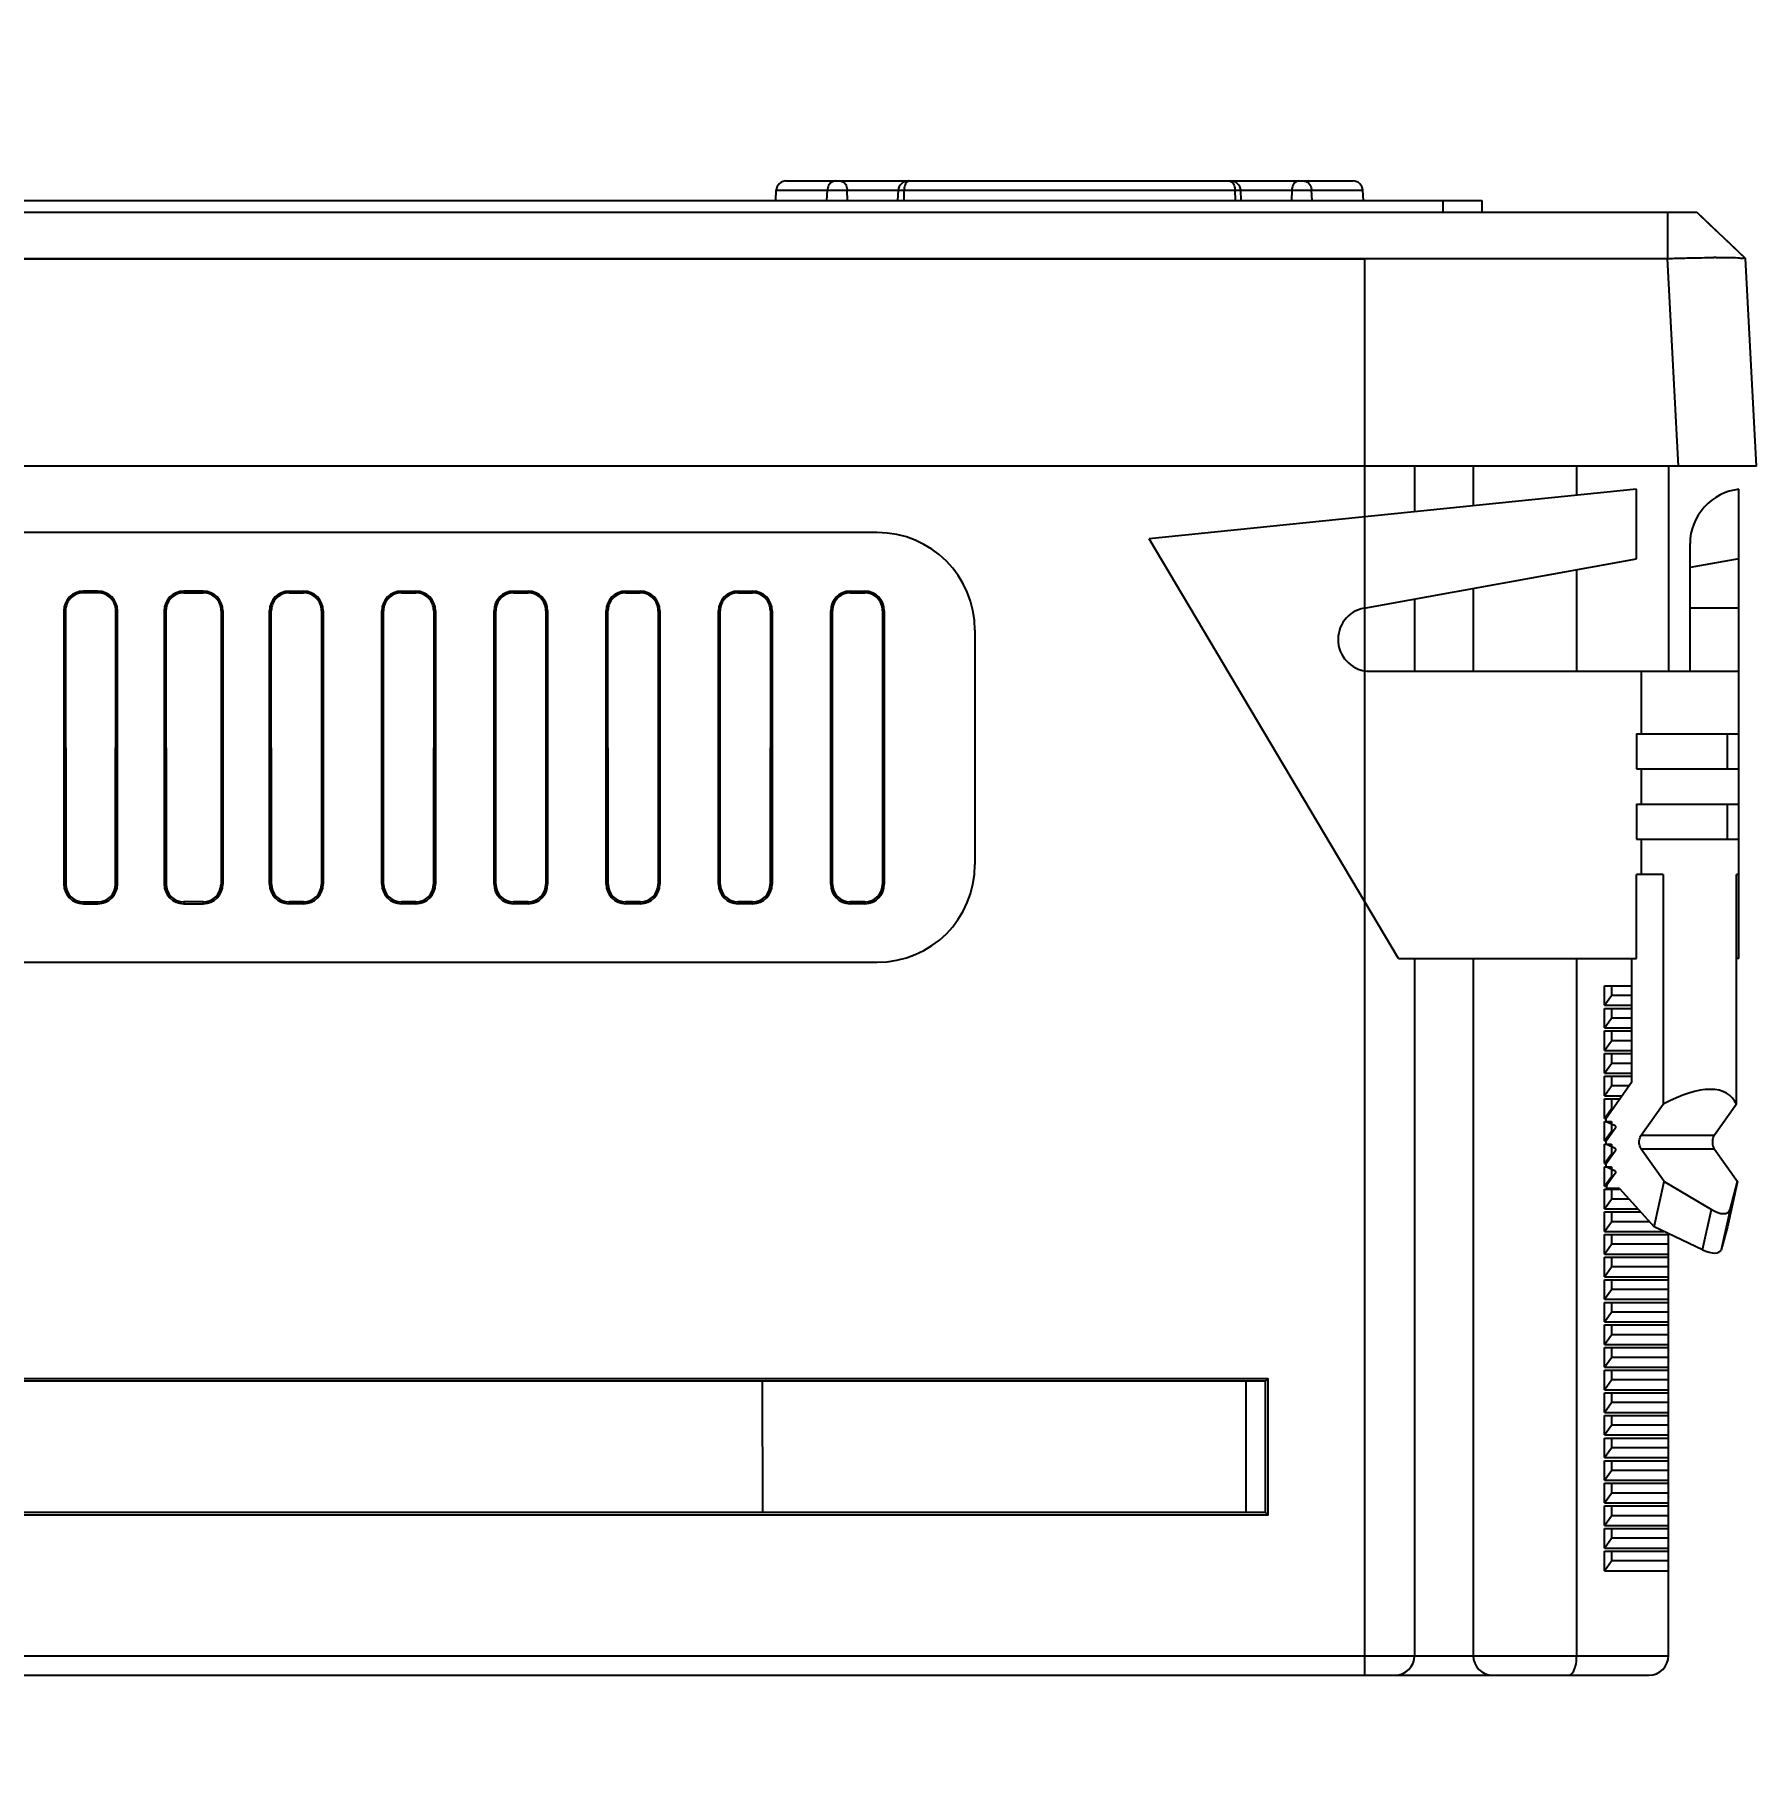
# Model space of a CAD drawing. Header units: millimetres. Extents: x 0 to 3909, y 0 to 1786.
# Drawn here: x 3500.6 to 3588.8, y 1550.8 to 1639.2 of the extents above; entities that cross this region are included whole.
import ezdxf

# ---------------------------------------------------------------- set-up
doc = ezdxf.new("R2010")
doc.units = ezdxf.units.MM
doc.header["$MEASUREMENT"] = 0
doc.layers.get('0').update_dxf_attribs({"linetype": 'CONTINUOUS'})
doc.layers.get('Defpoints').update_dxf_attribs({"linetype": 'CONTINUOUS'})
doc.layers.add('dim', color=82, linetype='CONTINUOUS', lineweight=9)
doc.styles.get("Standard").update_dxf_attribs({"font": 'arial.ttf'})
doc.dimstyles.get("Standard").update_dxf_attribs({"dimtxt": 0.18, "dimasz": 0.18, "dimexe": 0.18, "dimexo": 0.0625, "dimgap": 0.09, "dimtad": 0, "dimtih": 1, "dimtoh": 1, "dimdec": 4, "dimzin": 0, "dimdsep": 46, "dimtxsty": 'Standard', "dimcen": 0.09, "dimadec": 0, "dimazin": 0, "dimtfac": 1, "dimtdec": 4, "dimtofl": 0, "dimtmove": 0, "dimatfit": 3, "dimfxl": 0, "dimtolj": 1, "dimtzin": 0, "dimarcsym": 0})

# ---------------------------------------------------------------- blocks, each defined once
blk = doc.blocks.new('*D45')
at = {"layer": 'Defpoints', "color": 0}
for p in [(3550.554, 1682.024), (3556.689, 1666.169)]:
    blk.add_point(p, dxfattribs=at)
at = {"layer": 'dim', "color": 0, "lineweight": -2}
for p, q in [((3553.531, 1674.096), (3553.711, 1674.096)), ((3553.621, 1674.006), (3553.621, 1674.186)), ((3561.625, 1653.416), (3557.411, 1664.304)), ((3563.625, 1653.416), (3561.625, 1653.416))]:
    blk.add_line(p, q, dxfattribs=at)
at = {"layer": 'dim', "color": 0}
blk.add_solid([(3557.722, 1664.425), (3557.1, 1664.184), (3556.689, 1666.169)], dxfattribs=at)
at = {"layer": 'dim', "color": 0, "insert": (3571.641, 1653.416), "char_height": 2.5, "attachment_point": 5}
blk.add_mtext('\\A1;∅17.0000', dxfattribs=at)
blk = doc.blocks.new('*D46')
at = {"layer": 'Defpoints', "color": 0}
for p in [(3546.8, 1687.903), (3560.443, 1660.289)]:
    blk.add_point(p, dxfattribs=at)
at = {"layer": 'dim', "color": 0, "lineweight": -2}
for p, q in [((3553.531, 1674.096), (3553.711, 1674.096)), ((3553.621, 1674.006), (3553.621, 1674.186)), ((3562.214, 1656.703), (3561.328, 1658.496)), ((3564.214, 1656.703), (3562.214, 1656.703))]:
    blk.add_line(p, q, dxfattribs=at)
at = {"layer": 'dim', "color": 0}
blk.add_solid([(3561.627, 1658.644), (3561.03, 1658.349), (3560.443, 1660.289)], dxfattribs=at)
at = {"layer": 'dim', "color": 0, "insert": (3572.23, 1656.703), "char_height": 2.5, "attachment_point": 5}
blk.add_mtext('\\A1;∅30.8000', dxfattribs=at)
blk = doc.blocks.new('*D47')
at = {"layer": 'Defpoints', "color": 0}
for p in [(3550.253, 1677.446), (3556.99, 1670.747)]:
    blk.add_point(p, dxfattribs=at)
at = {"layer": 'dim', "color": 0, "lineweight": -2}
for p, q in [((3553.531, 1674.096), (3553.711, 1674.096)), ((3553.621, 1674.006), (3553.621, 1674.186)), ((3565.76, 1662.027), (3558.408, 1669.337)), ((3567.76, 1662.027), (3565.76, 1662.027))]:
    blk.add_line(p, q, dxfattribs=at)
at = {"layer": 'dim', "color": 0}
blk.add_solid([(3558.643, 1669.573), (3558.173, 1669.101), (3556.99, 1670.747)], dxfattribs=at)
at = {"layer": 'dim', "color": 0, "insert": (3574.804, 1662.027), "char_height": 2.5, "attachment_point": 5}
blk.add_mtext('\\A1;∅9.5000', dxfattribs=at)
blk = doc.blocks.new('*D48')
at = {"layer": 'Defpoints', "color": 0}
for p in [(3530.632, 1656.728), (3532.337, 1655.683)]:
    blk.add_point(p, dxfattribs=at)
at = {"layer": 'dim', "color": 0, "lineweight": -2}
for p, q in [((3525.126, 1658.877), (3527.126, 1658.877)), ((3527.126, 1658.877), (3530.632, 1656.728))]:
    blk.add_line(p, q, dxfattribs=at)
at = {"layer": 'dim', "color": 0}
blk.add_solid([(3530.806, 1657.012), (3530.458, 1656.444), (3532.337, 1655.683)], dxfattribs=at)
at = {"layer": 'dim', "color": 0, "insert": (3516.578, 1658.877), "char_height": 2.5, "attachment_point": 5}
blk.add_mtext('\\A1;4-R2.0000', dxfattribs=at)
blk = doc.blocks.new('*D57')
at = {"layer": 'Defpoints', "color": 0}
for p in [(3562.151, 1682.466), (3545.092, 1665.727)]:
    blk.add_point(p, dxfattribs=at)
at = {"layer": 'dim', "color": 0, "lineweight": -2}
for p, q in [((3553.531, 1674.096), (3553.711, 1674.096)), ((3553.621, 1674.006), (3553.621, 1674.186)), ((3540.759, 1661.475), (3543.664, 1664.326)), ((3538.759, 1661.475), (3540.759, 1661.475))]:
    blk.add_line(p, q, dxfattribs=at)
at = {"layer": 'dim', "color": 0}
blk.add_solid([(3543.431, 1664.564), (3543.898, 1664.088), (3545.092, 1665.727)], dxfattribs=at)
at = {"layer": 'dim', "color": 0, "insert": (3530.743, 1661.475), "char_height": 2.5, "attachment_point": 5}
blk.add_mtext('\\A1;∅23.9000', dxfattribs=at)

msp = doc.modelspace()

# ---------------------------------------------------------------- linework, layer by layer
at = {"color": 7, "linetype": 'Continuous'}
for p, q in [((3538.58106, 1630.73261), (3538.60863, 1631.25877)), ((3538.60863, 1631.25877), (3568.63422, 1631.25877)), ((3539.1087, 1631.73261), (3545.35932, 1631.73261)), ((3541.20521, 1630.73261), (3541.22798, 1631.25877)), ((3542.2633, 1630.73261), (3542.2438, 1631.25877)), ((3544.83243, 1630.73261), (3544.86, 1631.25877)), ((3545.14874, 1631.25877), (3545.13318, 1630.73261)), ((3545.3597, 1631.73261), (3561.88314, 1631.73261)), ((3561.88353, 1631.73261), (3568.13415, 1631.73261)), ((3562.10967, 1630.73261), (3562.09411, 1631.25877)), ((3562.41141, 1630.71381), (3562.38285, 1631.25877)), ((3564.99906, 1631.25877), (3564.97956, 1630.73261)), ((3566.03764, 1630.73261), (3566.01487, 1631.25877)), ((3568.6618, 1630.73261), (3568.63422, 1631.25877)), ((3442.8322, 1630.73261), (3574.7322, 1630.73261)), ((3572.7322, 1630.73261), (3572.7322, 1630.13261)), ((3574.7322, 1630.73261), (3574.7322, 1630.13261)), ((3431.83591, 1630.13261), (3585.72849, 1630.13261)), ((3584.23055, 1630.13261), (3584.23055, 1627.76345)), ((3585.72849, 1630.13261), (3588.22507, 1627.76345)), ((3588.22284, 1627.76792), (3586.7827, 1629.13305)), ((3433.33386, 1627.76345), (3584.23055, 1627.76345)), ((3568.7322, 1627.73261), (3448.8322, 1627.73261)), ((3568.7322, 1555.23261), (3568.7322, 1627.73261)), ((3584.23055, 1627.76345), (3584.28127, 1627.7651)), ((3584.78769, 1617.13261), (3584.23055, 1627.76345)), ((3588.22292, 1627.76738), (3588.22507, 1627.76345)), ((3588.78221, 1617.13261), (3588.22507, 1627.76345)), ((3588.78221, 1617.13261), (3428.7822, 1617.13261)), ((3571.2822, 1617.13261), (3571.2822, 1614.79016)), ((3574.2822, 1617.13261), (3574.2822, 1615.09597)), ((3579.5822, 1615.63624), (3579.5822, 1617.13261)), ((3584.2822, 1617.13261), (3584.2822, 1606.62944)), ((3582.64961, 1615.94893), (3557.6945, 1613.40506)), ((3582.64961, 1612.3935), (3582.64961, 1615.94893)), ((3587.8822, 1591.93261), (3587.8822, 1615.94893)), ((3543.7822, 1613.73261), (3473.7822, 1613.73261)), ((3585.3822, 1606.62944), (3585.3822, 1613.18113)), ((3568.70987, 1609.86933), (3582.64961, 1612.3935)), ((3579.5822, 1606.62944), (3579.5822, 1611.83806)), ((3587.8822, 1612.3935), (3585.3822, 1611.94081)), ((3503.88954, 1610.73261), (3503.14518, 1610.73261)), ((3503.14518, 1610.64618), (3503.14518, 1610.73261)), ((3503.88954, 1610.64618), (3503.14518, 1610.64618)), ((3503.88954, 1610.64618), (3503.88954, 1610.73261)), ((3509.2822, 1610.73261), (3508.2822, 1610.73261)), ((3508.2822, 1610.64618), (3508.2822, 1610.73261)), ((3508.2822, 1610.64618), (3509.2822, 1610.64618)), ((3509.2822, 1610.64618), (3509.2822, 1610.73261)), ((3513.67487, 1610.73261), (3514.41922, 1610.73261)), ((3513.67487, 1610.64618), (3513.67487, 1610.73261)), ((3513.67487, 1610.64618), (3514.41922, 1610.64618)), ((3514.41922, 1610.64618), (3514.41922, 1610.73261)), ((3519.41922, 1610.73261), (3520.16358, 1610.73261)), ((3519.41922, 1610.64618), (3519.41922, 1610.73261)), ((3519.41922, 1610.64618), (3520.16358, 1610.64618)), ((3520.16358, 1610.64618), (3520.16358, 1610.73261)), ((3525.16358, 1610.73261), (3525.90793, 1610.73261)), ((3525.16358, 1610.64618), (3525.16358, 1610.73261)), ((3525.16358, 1610.64618), (3525.90793, 1610.64618)), ((3525.90793, 1610.64618), (3525.90793, 1610.73261)), ((3530.90793, 1610.64618), (3530.90793, 1610.73261)), ((3530.90793, 1610.73261), (3531.65228, 1610.73261)), ((3530.90793, 1610.64618), (3531.65228, 1610.64618)), ((3531.65228, 1610.64618), (3531.65228, 1610.73261)), ((3536.65228, 1610.64618), (3536.65228, 1610.73261)), ((3536.65228, 1610.73261), (3537.39664, 1610.73261)), ((3536.65228, 1610.64618), (3537.39664, 1610.64618)), ((3537.39664, 1610.64618), (3537.39664, 1610.73261)), ((3542.39664, 1610.64618), (3542.39664, 1610.73261)), ((3542.39664, 1610.73261), (3543.14099, 1610.73261)), ((3542.39664, 1610.64618), (3543.14099, 1610.64618)), ((3543.14099, 1610.64618), (3543.14099, 1610.73261)), ((3571.2822, 1610.33512), (3571.2822, 1606.62944)), ((3574.2822, 1610.87835), (3574.2822, 1606.62944)), ((3502.23203, 1609.73261), (3502.14518, 1609.73261)), ((3502.14518, 1609.73261), (3502.14518, 1595.73261)), ((3502.23203, 1609.73261), (3502.23843, 1595.73261)), ((3504.79629, 1595.73261), (3504.80269, 1609.73261)), ((3504.80269, 1609.73261), (3504.88954, 1609.73261)), ((3504.88954, 1595.73261), (3504.88954, 1609.73261)), ((3507.36905, 1609.73261), (3507.2822, 1609.73261)), ((3507.2822, 1609.73261), (3507.2822, 1595.73261)), ((3507.36905, 1609.73261), (3507.37545, 1595.73261)), ((3510.19536, 1609.73261), (3510.18896, 1595.73261)), ((3510.19536, 1609.73261), (3510.2822, 1609.73261)), ((3510.2822, 1609.73261), (3510.2822, 1595.73261)), ((3512.76171, 1609.73261), (3512.67487, 1609.73261)), ((3512.67487, 1595.73261), (3512.67487, 1609.73261)), ((3512.76812, 1595.73261), (3512.76171, 1609.73261)), ((3515.33238, 1609.73261), (3515.32598, 1595.73261)), ((3515.33238, 1609.73261), (3515.41922, 1609.73261)), ((3515.41922, 1609.73261), (3515.41922, 1595.73261)), ((3518.50607, 1609.73261), (3518.41922, 1609.73261)), ((3518.41922, 1595.73261), (3518.41922, 1609.73261)), ((3518.51247, 1595.73261), (3518.50607, 1609.73261)), ((3521.07673, 1609.73261), (3521.07033, 1595.73261)), ((3521.07673, 1609.73261), (3521.16358, 1609.73261)), ((3521.16358, 1609.73261), (3521.16358, 1595.73261)), ((3524.25042, 1609.73261), (3524.16358, 1609.73261)), ((3524.16358, 1595.73261), (3524.16358, 1609.73261)), ((3524.25682, 1595.73261), (3524.25042, 1609.73261)), ((3526.82109, 1609.73261), (3526.81468, 1595.73261)), ((3526.82109, 1609.73261), (3526.90793, 1609.73261)), ((3526.90793, 1609.73261), (3526.90793, 1595.73261)), ((3529.90793, 1595.73261), (3529.90793, 1609.73261)), ((3529.99477, 1609.73261), (3529.90793, 1609.73261)), ((3530.00118, 1595.73261), (3529.99477, 1609.73261)), ((3532.56544, 1609.73261), (3532.55904, 1595.73261)), ((3532.56544, 1609.73261), (3532.65228, 1609.73261)), ((3532.65228, 1609.73261), (3532.65228, 1595.73261)), ((3535.65228, 1595.73261), (3535.65228, 1609.73261)), ((3535.73913, 1609.73261), (3535.65228, 1609.73261)), ((3535.74553, 1595.73261), (3535.73913, 1609.73261)), ((3538.30979, 1609.73261), (3538.30339, 1595.73261)), ((3538.30979, 1609.73261), (3538.39664, 1609.73261)), ((3538.39664, 1609.73261), (3538.39664, 1595.73261)), ((3541.39664, 1595.73261), (3541.39664, 1609.73261)), ((3541.48348, 1609.73261), (3541.39664, 1609.73261)), ((3541.48989, 1595.73261), (3541.48348, 1609.73261)), ((3544.05415, 1609.73261), (3544.04775, 1595.73261)), ((3544.05415, 1609.73261), (3544.14099, 1609.73261)), ((3544.14099, 1609.73261), (3544.14099, 1595.73261)), ((3587.8822, 1609.86933), (3585.3822, 1609.86933)), ((3548.7822, 1608.73261), (3548.7822, 1596.73261)), ((3569.00084, 1606.62944), (3587.8822, 1606.62944)), ((3582.8822, 1606.62944), (3582.8822, 1603.42944)), ((3582.64961, 1603.42944), (3582.64961, 1601.62944)), ((3582.64961, 1603.42944), (3587.8822, 1603.42944)), ((3587.30561, 1601.62944), (3587.30561, 1603.42944)), ((3582.64961, 1601.62944), (3587.8822, 1601.62944)), ((3582.8822, 1601.62944), (3582.8822, 1599.82944)), ((3582.64961, 1599.82944), (3582.64961, 1598.02944)), ((3582.64961, 1599.82944), (3587.8822, 1599.82944)), ((3587.30561, 1598.02944), (3587.30561, 1599.82944)), ((3582.64961, 1598.02944), (3587.8822, 1598.02944)), ((3582.8822, 1598.02944), (3582.8822, 1596.22944)), ((3582.64961, 1591.93261), (3582.64961, 1596.22944)), ((3584.0065, 1596.22944), (3582.64961, 1596.22944)), ((3584.0065, 1596.22944), (3584.0065, 1584.46817)), ((3587.75416, 1584.46817), (3587.75416, 1596.22944)), ((3587.8822, 1596.22944), (3587.75416, 1596.22944)), ((3502.23843, 1595.73261), (3502.14518, 1595.73261)), ((3504.79629, 1595.73261), (3504.88954, 1595.73261)), ((3507.37545, 1595.73261), (3507.2822, 1595.73261)), ((3510.18896, 1595.73261), (3510.2822, 1595.73261)), ((3512.76812, 1595.73261), (3512.67487, 1595.73261)), ((3515.32598, 1595.73261), (3515.41922, 1595.73261)), ((3518.51247, 1595.73261), (3518.41922, 1595.73261)), ((3521.07033, 1595.73261), (3521.16358, 1595.73261)), ((3524.25682, 1595.73261), (3524.16358, 1595.73261)), ((3526.81468, 1595.73261), (3526.90793, 1595.73261)), ((3530.00118, 1595.73261), (3529.90793, 1595.73261)), ((3532.55904, 1595.73261), (3532.65228, 1595.73261)), ((3535.74553, 1595.73261), (3535.65228, 1595.73261)), ((3538.30339, 1595.73261), (3538.39664, 1595.73261)), ((3541.48989, 1595.73261), (3541.39664, 1595.73261)), ((3544.04775, 1595.73261), (3544.14099, 1595.73261)), ((3503.14518, 1594.82627), (3503.88954, 1594.82627)), ((3503.14518, 1594.82627), (3503.14518, 1594.73261)), ((3503.14518, 1594.73261), (3503.88954, 1594.73261)), ((3503.88954, 1594.82627), (3503.88954, 1594.73261)), ((3509.2822, 1594.82627), (3508.2822, 1594.82627)), ((3508.2822, 1594.82627), (3508.2822, 1594.73261)), ((3508.2822, 1594.73261), (3509.2822, 1594.73261)), ((3509.2822, 1594.82627), (3509.2822, 1594.73261)), ((3514.41922, 1594.82627), (3513.67487, 1594.82627)), ((3513.67487, 1594.82627), (3513.67487, 1594.73261)), ((3514.41922, 1594.73261), (3513.67487, 1594.73261)), ((3514.41922, 1594.82627), (3514.41922, 1594.73261)), ((3519.41922, 1594.82627), (3519.41922, 1594.73261)), ((3520.16358, 1594.82627), (3519.41922, 1594.82627)), ((3520.16358, 1594.73261), (3519.41922, 1594.73261)), ((3520.16358, 1594.82627), (3520.16358, 1594.73261)), ((3525.16358, 1594.82627), (3525.16358, 1594.73261)), ((3525.90793, 1594.82627), (3525.16358, 1594.82627)), ((3525.90793, 1594.73261), (3525.16358, 1594.73261)), ((3525.90793, 1594.82627), (3525.90793, 1594.73261)), ((3530.90793, 1594.82627), (3530.90793, 1594.73261)), ((3531.65228, 1594.82627), (3530.90793, 1594.82627)), ((3531.65228, 1594.73261), (3530.90793, 1594.73261)), ((3531.65228, 1594.82627), (3531.65228, 1594.73261)), ((3536.65228, 1594.82627), (3536.65228, 1594.73261)), ((3537.39664, 1594.82627), (3536.65228, 1594.82627)), ((3537.39664, 1594.73261), (3536.65228, 1594.73261)), ((3537.39664, 1594.82627), (3537.39664, 1594.73261)), ((3542.39664, 1594.82627), (3542.39664, 1594.73261)), ((3543.14099, 1594.82627), (3542.39664, 1594.82627)), ((3543.14099, 1594.73261), (3542.39664, 1594.73261)), ((3543.14099, 1594.82627), (3543.14099, 1594.73261)), ((3473.7822, 1591.73261), (3543.7822, 1591.73261)), ((3570.45975, 1591.93261), (3582.64961, 1591.93261)), ((3571.2822, 1591.93261), (3571.2822, 1556.23261)), ((3574.2822, 1591.93261), (3574.2822, 1556.23261)), ((3579.5822, 1556.23261), (3579.5822, 1591.93261)), ((3582.39121, 1591.93261), (3582.39121, 1585.57793)), ((3587.8822, 1591.93261), (3587.75416, 1591.93261)), ((3581.00837, 1589.53261), (3581.00837, 1590.53261)), ((3581.00837, 1590.53261), (3582.39121, 1590.53261)), ((3581.00837, 1589.53261), (3581.36192, 1590.03261)), ((3581.36192, 1590.53261), (3581.36192, 1590.03261)), ((3582.39121, 1590.03261), (3581.36192, 1590.03261)), ((3581.00837, 1589.53261), (3582.39121, 1589.53261)), ((3581.00837, 1588.37471), (3581.00837, 1589.37471)), ((3581.00837, 1589.37471), (3582.39121, 1589.37471)), ((3581.00837, 1588.37471), (3581.36192, 1588.87471)), ((3581.36192, 1589.37471), (3581.36192, 1588.87471)), ((3582.39121, 1588.87471), (3581.36192, 1588.87471)), ((3581.00837, 1588.37471), (3582.39121, 1588.37471)), ((3581.00837, 1587.21682), (3581.00837, 1588.21682)), ((3581.00837, 1588.21682), (3582.39121, 1588.21682)), ((3581.36192, 1588.21682), (3581.36192, 1587.71682)), ((3581.00837, 1587.21682), (3581.36192, 1587.71682)), ((3581.00837, 1587.21682), (3582.39121, 1587.21682)), ((3581.00837, 1586.05892), (3581.00837, 1587.05892)), ((3581.00837, 1587.05892), (3582.39121, 1587.05892)), ((3582.39121, 1587.71682), (3581.36192, 1587.71682)), ((3581.36192, 1587.05892), (3581.36192, 1586.55892)), ((3581.00837, 1586.05892), (3581.36192, 1586.55892)), ((3582.39121, 1586.55892), (3581.36192, 1586.55892)), ((3581.00837, 1586.05892), (3582.39121, 1586.05892)), ((3581.00837, 1584.90103), (3581.00837, 1585.90103)), ((3581.00837, 1585.90103), (3582.39121, 1585.90103)), ((3581.00837, 1584.90103), (3581.36192, 1585.40103)), ((3582.39121, 1585.57793), (3581.09073, 1583.73876)), ((3581.36192, 1585.90103), (3581.36192, 1585.40103)), ((3582.26612, 1585.40103), (3581.36192, 1585.40103)), ((3581.00837, 1584.90103), (3581.91257, 1584.90103)), ((3581.00837, 1583.74313), (3581.00837, 1584.74313)), ((3581.00837, 1584.74313), (3581.80092, 1584.74313)), ((3581.36192, 1584.74313), (3581.36192, 1584.24313)), ((3582.88337, 1582.87984), (3584.0065, 1584.46817)), ((3587.75416, 1584.46817), (3586.63104, 1582.87984)), ((3581.00837, 1583.74313), (3581.36192, 1584.24313)), ((3581.00837, 1583.74313), (3581.09073, 1583.74313)), ((3581.00837, 1582.58524), (3581.00837, 1583.58524)), ((3581.00837, 1583.58524), (3581.36192, 1583.58524)), ((3581.11943, 1583.5727), (3581.51246, 1583.39717)), ((3581.44737, 1584.24313), (3581.36192, 1584.24313)), ((3581.36192, 1583.58524), (3581.36192, 1583.08524)), ((3581.00837, 1582.58524), (3581.36192, 1583.08524)), ((3581.00837, 1582.58524), (3581.09073, 1582.58524)), ((3581.54827, 1583.22793), (3581.09073, 1582.58087)), ((3581.44737, 1583.08524), (3581.36192, 1583.08524)), ((3582.88337, 1582.87984), (3586.63104, 1582.87984)), ((3581.00837, 1581.42734), (3581.00837, 1582.42734)), ((3581.00837, 1582.42734), (3581.36192, 1582.42734)), ((3581.00837, 1581.42734), (3581.36192, 1581.92734)), ((3581.54827, 1582.07004), (3581.09073, 1581.42298)), ((3581.11943, 1582.4148), (3581.51246, 1582.23928)), ((3581.36192, 1582.42734), (3581.36192, 1581.92734)), ((3581.44737, 1581.92734), (3581.36192, 1581.92734)), ((3584.05865, 1580.51064), (3582.88337, 1582.17273)), ((3586.63104, 1582.17273), (3582.88337, 1582.17273)), ((3586.63104, 1582.17273), (3587.81122, 1580.50371)), ((3581.00837, 1581.42734), (3581.09073, 1581.42734)), ((3581.00837, 1580.26945), (3581.00837, 1581.26945)), ((3581.00837, 1581.26945), (3581.36192, 1581.26945)), ((3581.11943, 1581.25691), (3581.51246, 1581.08138)), ((3581.54827, 1580.91214), (3581.12908, 1580.31932)), ((3581.36192, 1581.26945), (3581.36192, 1580.76945)), ((3581.00837, 1580.26945), (3581.36192, 1580.76945)), ((3581.00837, 1580.26945), (3581.11387, 1580.26945)), ((3581.00837, 1579.11155), (3581.00837, 1580.11155)), ((3581.00837, 1580.11155), (3581.77115, 1580.11155)), ((3581.77115, 1580.14861), (3581.17908, 1580.14861)), ((3581.44737, 1580.76945), (3581.36192, 1580.76945)), ((3581.36192, 1580.11155), (3581.36192, 1579.61155)), ((3581.77115, 1580.14861), (3583.54243, 1578.19512)), ((3583.54243, 1578.19512), (3584.05865, 1580.51064)), ((3584.05865, 1580.51064), (3586.47885, 1579.07432)), ((3587.81122, 1580.50371), (3587.29632, 1578.18826)), ((3587.42921, 1579.07514), (3587.81122, 1580.50371)), ((3581.00837, 1579.11155), (3581.36192, 1579.61155)), ((3581.00837, 1579.11155), (3582.71148, 1579.11155)), ((3582.25812, 1579.61155), (3581.36192, 1579.61155)), ((3586.02028, 1577.01209), (3586.47885, 1579.07432)), ((3587.42921, 1579.07514), (3586.97061, 1577.01277)), ((3581.00837, 1577.95366), (3581.00837, 1578.95366)), ((3581.00837, 1578.95366), (3582.85465, 1578.95366)), ((3581.00837, 1577.95366), (3581.36192, 1578.45366)), ((3581.36192, 1578.95366), (3581.36192, 1578.45366)), ((3583.30801, 1578.45366), (3581.36192, 1578.45366)), ((3586.02028, 1577.01209), (3583.54243, 1578.19512)), ((3587.29632, 1578.18826), (3586.97061, 1577.01277)), ((3581.00837, 1577.95366), (3584.04818, 1577.95366)), ((3581.00837, 1576.79576), (3581.00837, 1577.79576)), ((3581.00837, 1577.79576), (3584.2822, 1577.79576)), ((3581.00837, 1576.79576), (3581.36192, 1577.29576)), ((3581.36192, 1577.79576), (3581.36192, 1577.29576)), ((3584.2822, 1577.29576), (3581.36192, 1577.29576)), ((3584.2822, 1556.23261), (3584.2822, 1577.84192)), ((3581.00837, 1576.79576), (3584.2822, 1576.79576)), ((3581.00837, 1575.63787), (3581.00837, 1576.63787)), ((3581.00837, 1576.63787), (3584.2822, 1576.63787)), ((3581.36192, 1576.63787), (3581.36192, 1576.13787)), ((3581.00837, 1575.63787), (3581.36192, 1576.13787)), ((3581.00837, 1575.63787), (3584.2822, 1575.63787)), ((3584.2822, 1576.13787), (3581.36192, 1576.13787)), ((3581.00837, 1574.47997), (3581.00837, 1575.47997)), ((3581.00837, 1575.47997), (3584.2822, 1575.47997)), ((3581.00837, 1574.47997), (3581.36192, 1574.97997)), ((3581.36192, 1575.47997), (3581.36192, 1574.97997)), ((3584.2822, 1574.97997), (3581.36192, 1574.97997)), ((3581.00837, 1574.47997), (3584.2822, 1574.47997)), ((3581.00837, 1573.32208), (3581.00837, 1574.32208)), ((3581.00837, 1574.32208), (3584.2822, 1574.32208)), ((3581.00837, 1573.32208), (3581.36192, 1573.82208)), ((3581.36192, 1574.32208), (3581.36192, 1573.82208)), ((3584.2822, 1573.82208), (3581.36192, 1573.82208)), ((3581.00837, 1573.32208), (3584.2822, 1573.32208)), ((3581.00837, 1572.16418), (3581.00837, 1573.16418)), ((3581.00837, 1573.16418), (3584.2822, 1573.16418)), ((3581.36192, 1573.16418), (3581.36192, 1572.66418)), ((3581.00837, 1572.16418), (3581.36192, 1572.66418)), ((3581.00837, 1572.16418), (3584.2822, 1572.16418)), ((3581.00837, 1571.00629), (3581.00837, 1572.00629)), ((3581.00837, 1572.00629), (3584.2822, 1572.00629)), ((3584.2822, 1572.66418), (3581.36192, 1572.66418)), ((3581.36192, 1572.00629), (3581.36192, 1571.50629)), ((3581.00837, 1571.00629), (3581.36192, 1571.50629)), ((3584.2822, 1571.50629), (3581.36192, 1571.50629)), ((3453.7822, 1570.43261), (3563.7822, 1570.43261)), ((3453.91329, 1570.30152), (3563.65112, 1570.30152)), ((3537.91637, 1563.56677), (3537.91329, 1570.30152)), ((3562.65112, 1570.30152), (3562.64804, 1563.56677)), ((3563.64804, 1563.56677), (3563.65112, 1570.30152)), ((3563.7822, 1570.43261), (3563.65112, 1570.30152)), ((3563.7822, 1563.43261), (3563.7822, 1570.43261)), ((3581.00837, 1571.00629), (3584.2822, 1571.00629)), ((3581.00837, 1569.8484), (3581.00837, 1570.8484)), ((3581.00837, 1570.8484), (3584.2822, 1570.8484)), ((3581.00837, 1569.8484), (3581.36192, 1570.3484)), ((3581.36192, 1570.8484), (3581.36192, 1570.3484)), ((3584.2822, 1570.3484), (3581.36192, 1570.3484)), ((3581.00837, 1569.8484), (3584.2822, 1569.8484)), ((3581.00837, 1568.6905), (3581.00837, 1569.6905)), ((3581.00837, 1569.6905), (3584.2822, 1569.6905)), ((3581.36192, 1569.6905), (3581.36192, 1569.1905)), ((3581.00837, 1568.6905), (3581.36192, 1569.1905)), ((3581.00837, 1568.6905), (3584.2822, 1568.6905)), ((3581.00837, 1567.53261), (3581.00837, 1568.53261)), ((3581.00837, 1568.53261), (3584.2822, 1568.53261)), ((3584.2822, 1569.1905), (3581.36192, 1569.1905)), ((3581.36192, 1568.53261), (3581.36192, 1568.03261)), ((3581.00837, 1567.53261), (3581.36192, 1568.03261)), ((3584.2822, 1568.03261), (3581.36192, 1568.03261)), ((3581.00837, 1567.53261), (3584.2822, 1567.53261)), ((3581.00837, 1566.37471), (3581.00837, 1567.37471)), ((3581.00837, 1567.37471), (3584.2822, 1567.37471)), ((3581.00837, 1566.37471), (3581.36192, 1566.87471)), ((3581.36192, 1567.37471), (3581.36192, 1566.87471)), ((3584.2822, 1566.87471), (3581.36192, 1566.87471)), ((3581.00837, 1566.37471), (3584.2822, 1566.37471)), ((3581.00837, 1565.21682), (3581.00837, 1566.21682)), ((3581.00837, 1566.21682), (3584.2822, 1566.21682)), ((3581.36192, 1566.21682), (3581.36192, 1565.71682)), ((3581.00837, 1565.21682), (3581.36192, 1565.71682)), ((3581.00837, 1565.21682), (3584.2822, 1565.21682)), ((3581.00837, 1564.05892), (3581.00837, 1565.05892)), ((3581.00837, 1565.05892), (3584.2822, 1565.05892)), ((3584.2822, 1565.71682), (3581.36192, 1565.71682)), ((3581.36192, 1565.05892), (3581.36192, 1564.55892)), ((3581.00837, 1564.05892), (3581.36192, 1564.55892)), ((3581.00837, 1564.05892), (3584.2822, 1564.05892)), ((3584.2822, 1564.55892), (3581.36192, 1564.55892)), ((3563.7822, 1563.43261), (3453.7822, 1563.43261)), ((3563.64804, 1563.56677), (3453.91637, 1563.56677)), ((3563.64804, 1563.56677), (3563.7822, 1563.43261)), ((3581.00837, 1562.90103), (3581.00837, 1563.90103)), ((3581.00837, 1563.90103), (3584.2822, 1563.90103)), ((3581.00837, 1562.90103), (3581.36192, 1563.40103)), ((3581.36192, 1563.90103), (3581.36192, 1563.40103)), ((3584.2822, 1563.40103), (3581.36192, 1563.40103)), ((3581.00837, 1562.90103), (3584.2822, 1562.90103)), ((3581.00837, 1561.74313), (3581.00837, 1562.74313)), ((3581.00837, 1562.74313), (3584.2822, 1562.74313)), ((3581.00837, 1561.74313), (3581.36192, 1562.24313)), ((3581.36192, 1562.74313), (3581.36192, 1562.24313)), ((3584.2822, 1562.24313), (3581.36192, 1562.24313)), ((3581.00837, 1561.74313), (3584.2822, 1561.74313)), ((3581.00837, 1560.58524), (3581.00837, 1561.58524)), ((3581.00837, 1561.58524), (3584.2822, 1561.58524)), ((3581.36192, 1561.58524), (3581.36192, 1561.08524)), ((3581.00837, 1560.58524), (3581.36192, 1561.08524)), ((3581.00837, 1560.58524), (3584.2822, 1560.58524)), ((3584.2822, 1561.08524), (3581.36192, 1561.08524)), ((3433.2822, 1556.23261), (3584.2822, 1556.23261)), ((3434.2822, 1555.23261), (3583.2822, 1555.23261))]:
    msp.add_line(p, q, dxfattribs=at)
msp.add_line((3570.45975, 1591.93261), (3557.6945, 1613.40506))
msp.add_lwpolyline([(3588.2229, 1627.76781), (3587.36543, 1628.58058), (3586.38259, 1629.51235), (3585.77942, 1630.08444)], dxfattribs=at)
for centre, radius, start, end in [((3539.10795, 1631.23261), 0.5, 90, 177), ((3545.35932, 1631.23261), 0.5, 90, 177), ((3561.88353, 1631.23261), 0.5, 3, 90), ((3568.13491, 1631.23261), 0.5, 3, 90), ((3586.74975, 1601.87817), 25.93808, 90.0675548, 90.3354486), ((3588.19815, 1627.76255), 0.0269, 11.0215663, 13.6557136), ((3543.7822, 1608.73261), 5, 0, 90), ((3503.14518, 1609.73261), 1, 90, 180), ((3503.88954, 1609.73261), 1, 0, 90), ((3508.2822, 1609.73261), 1, 90, 180), ((3509.2822, 1609.73261), 1, 0, 90), ((3513.67487, 1609.73261), 1, 90, 180), ((3514.41922, 1609.73261), 1, 0, 90), ((3519.41922, 1609.73261), 1, 90, 180), ((3520.16358, 1609.73261), 1, 0, 90), ((3525.16358, 1609.73261), 1, 90, 180), ((3525.90793, 1609.73261), 1, 0, 90), ((3530.90793, 1609.73261), 1, 90, 180), ((3531.65228, 1609.73261), 1, 0, 90), ((3536.65228, 1609.73261), 1, 90, 180), ((3537.39664, 1609.73261), 1, 0, 90), ((3542.39664, 1609.73261), 1, 90, 180), ((3543.14099, 1609.73261), 1, 0, 90), ((3569.00084, 1608.26245), 1.63301, 100.2637162, 270), ((3543.7822, 1596.73261), 5, 270, 0), ((3503.14518, 1595.73261), 1, 180, 270), ((3503.88954, 1595.73261), 1, 270, 0), ((3508.2822, 1595.73261), 1, 180, 270), ((3509.2822, 1595.73261), 1, 270, 0), ((3513.67487, 1595.73261), 1, 180, 270), ((3514.41922, 1595.73261), 1, 270, 0), ((3519.41922, 1595.73261), 1, 180, 270), ((3520.16358, 1595.73261), 1, 270, 0), ((3525.16358, 1595.73261), 1, 180, 270), ((3525.90793, 1595.73261), 1, 270, 0), ((3530.90793, 1595.73261), 1, 180, 270), ((3531.65228, 1595.73261), 1, 270, 0), ((3536.65228, 1595.73261), 1, 180, 270), ((3537.39664, 1595.73261), 1, 270, 0), ((3542.39664, 1595.73261), 1, 180, 270), ((3543.14099, 1595.73261), 1, 270, 0), ((3570.2822, 1556.23261), 1, 270, 0), ((3575.2822, 1556.23261), 1, 180, 270), ((3583.2822, 1556.23261), 1, 270, 0)]:
    msp.add_arc(centre, radius, start, end, dxfattribs=at)
for centre, major_axis, ratio, start_param, end_param in [((3587.8822, 1613.43597), (1.76777, 1.95713), 0.90324465, 0.78539816, 2.35619449), ((3503.14518, 1609.73302), (0, 0.91316), 0.9999999, 0, 1.57125368), ((3503.88954, 1609.73302), (0, 0.91316), 0.9999999, -1.57125368, 0), ((3508.2822, 1609.73302), (0, 0.91316), 0.9999999, 0, 1.57125368), ((3509.2822, 1609.73302), (0, 0.91316), 0.9999999, -1.57125368, 0), ((3513.67487, 1609.73302), (0, 0.91316), 0.9999999, 0, 1.57125368), ((3514.41922, 1609.73302), (0, 0.91316), 0.9999999, -1.57125368, 0), ((3519.41922, 1609.73302), (0, 0.91316), 0.9999999, 0, 1.57125368), ((3520.16358, 1609.73302), (0, 0.91316), 0.9999999, -1.57125368, 0), ((3525.16358, 1609.73302), (0, 0.91316), 0.9999999, 0, 1.57125368), ((3525.90793, 1609.73302), (0, 0.91316), 0.9999999, -1.57125368, 0), ((3530.90793, 1609.73302), (0, 0.91316), 0.9999999, 0, 1.57125368), ((3531.65228, 1609.73302), (0, 0.91316), 0.9999999, -1.57125368, 0), ((3536.65228, 1609.73302), (0, 0.91316), 0.9999999, 0, 1.57125368), ((3537.39664, 1609.73302), (0, 0.91316), 0.9999999, -1.57125368, 0), ((3542.39664, 1609.73302), (0, 0.91316), 0.9999999, 0, 1.57125368), ((3543.14099, 1609.73302), (0, 0.91316), 0.9999999, -1.57125368, 0), ((3503.14518, 1595.73302), (0, 0.90675), 0.9999999, -4.71193163, -3.14159265), ((3503.88954, 1595.73302), (0, 0.90675), 0.9999999, -3.14159265, -1.57125368), ((3508.2822, 1595.73302), (0, 0.90675), 0.9999999, -4.71193163, -3.14159265), ((3509.2822, 1595.73302), (0, 0.90675), 0.9999999, -3.14159265, -1.57125368), ((3513.67487, 1595.73302), (0, 0.90675), 0.9999999, -4.71193162, -3.14159265), ((3514.41922, 1595.73302), (0, 0.90675), 0.9999999, -3.14159265, -1.57125368), ((3519.41922, 1595.73302), (0, 0.90675), 0.9999999, -4.71193162, -3.14159265), ((3520.16358, 1595.73302), (0, 0.90675), 0.9999999, -3.14159265, -1.57125368), ((3525.16358, 1595.73302), (0, 0.90675), 0.9999999, -4.71193163, -3.14159265), ((3525.90793, 1595.73302), (0, 0.90675), 0.9999999, -3.14159265, -1.57125368), ((3530.90793, 1595.73302), (0, 0.90675), 0.9999999, -4.71193162, -3.14159265), ((3531.65228, 1595.73302), (0, 0.90675), 0.9999999, -3.14159265, -1.57125368), ((3536.65228, 1595.73302), (0, 0.90675), 0.9999999, -4.71193162, -3.14159265), ((3537.39664, 1595.73302), (0, 0.90675), 0.9999999, -3.14159265, -1.57125368), ((3542.39664, 1595.73302), (0, 0.90675), 0.9999999, -4.71193162, -3.14159265), ((3543.14099, 1595.73302), (0, 0.90675), 0.9999999, -3.14159265, -1.57125368), ((3582.8822, 1580.22818), (4.6194, 4.6194), 0.41421356, 6.11728382, 7.23448495), ((3586.53621, 1579.66489), (0.84298, -0.68925), 0.47550425, -1.26345467, 0.21148313), ((3586.05443, 1577.49828), (0.89582, -0.53345), 0.42698028, -1.35876378, 0.11617402)]:
    msp.add_ellipse(centre, major_axis=major_axis, ratio=ratio, start_param=start_param, end_param=end_param, dxfattribs=at)
for points, start_tangent, end_tangent in [([(3541.64018, 1631.73261), (3541.44006, 1631.66992), (3541.29013, 1631.49757), (3541.22798, 1631.25877)], (-1, 0), (-0.04322354, -0.99906543)), ([(3541.89073, 1631.73261), (3542.06213, 1631.66992), (3542.19056, 1631.49757), (3542.2438, 1631.25877)], (1, 0), (0.03703248, -0.99931406)), ([(3545.19123, 1631.49757), (3545.14874, 1631.25877)], (-0.32313844, -0.94635171), (-0.02956415, -0.99956288)), ([(3545.29373, 1631.66992), (3545.19123, 1631.49757)], (-0.7296275, -0.6838448), (-0.32313844, -0.9463517)), ([(3545.43054, 1631.73261), (3545.29373, 1631.66992)], (-1, 0), (-0.7296275, -0.6838448)), ([(3561.81232, 1631.73261), (3561.94912, 1631.66992)], (1, 0), (0.72962754, -0.68384476)), ([(3561.94912, 1631.66992), (3562.05162, 1631.49757)], (0.72962754, -0.68384476), (0.32313839, -0.94635172)), ([(3562.05162, 1631.49757), (3562.09411, 1631.25877)], (0.32313839, -0.94635172), (0.02956415, -0.99956288)), ([(3565.35212, 1631.73261), (3565.18072, 1631.66992), (3565.05229, 1631.49757), (3564.99906, 1631.25877)], (-1, 0), (-0.03703248, -0.99931406)), ([(3565.60268, 1631.73261), (3565.80279, 1631.66992), (3565.95272, 1631.49757), (3566.01487, 1631.25877)], (1, 0), (0.04322354, -0.99906543)), ([(3584.28127, 1627.7651), (3585.11881, 1627.78904), (3585.96234, 1627.80707), (3586.59789, 1627.8158)], (0.99947329, 0.03245203), (0.99998324, 0.00579034)), ([(3586.71916, 1627.81623), (3587.35131, 1627.81622), (3587.82744, 1627.80706), (3588.12363, 1627.78901), (3588.22429, 1627.7689)], (0.99999938, 0.00111401), (0.23628155, -0.97168464)), ([(3581.09073, 1583.73876), (3581.07056, 1583.68042), (3581.08001, 1583.61687)], (-0.57735027, -0.81649658), (0.39845763, -0.91718674)), ([(3581.08001, 1583.61687), (3581.11943, 1583.5727)], (0.39845766, -0.91718673), (0.91308174, -0.40777659)), ([(3581.09073, 1582.58087), (3581.07056, 1582.52253), (3581.08001, 1582.45898)], (-0.57735027, -0.81649658), (0.39845763, -0.91718674)), ([(3581.51246, 1583.39717), (3581.54181, 1583.37743), (3581.56136, 1583.34378), (3581.56898, 1583.29864)], (0.91308173, -0.4077766), (0, -1)), ([(3581.56898, 1583.29864), (3581.56657, 1583.27276), (3581.55951, 1583.24864), (3581.54827, 1583.22793)], (0, -1), (-0.57735027, -0.81649658)), ([(3582.88337, 1582.17273), (3582.79171, 1582.39779), (3582.79169, 1582.65469), (3582.88337, 1582.87984)], (-0.57735027, 0.81649658), (0.57735027, 0.81649658)), ([(3586.63104, 1582.87984), (3586.53938, 1582.65478), (3586.53936, 1582.39788), (3586.63104, 1582.17273)], (-0.57735027, -0.81649658), (0.57735027, -0.81649658)), ([(3581.08001, 1582.45898), (3581.11943, 1582.4148)], (0.39845766, -0.91718673), (0.91308174, -0.40777659)), ([(3581.51246, 1582.23928), (3581.54181, 1582.21954), (3581.56136, 1582.18589), (3581.56898, 1582.14075)], (0.91308173, -0.4077766), (0, -1)), ([(3581.56898, 1582.14075), (3581.56657, 1582.11487), (3581.55951, 1582.09075), (3581.54827, 1582.07004)], (0, -1), (-0.57735027, -0.81649658)), ([(3581.09073, 1581.42298), (3581.07056, 1581.36464), (3581.08001, 1581.30108)], (-0.57735027, -0.81649658), (0.39845763, -0.91718674)), ([(3581.08001, 1581.30108), (3581.11943, 1581.25691)], (0.39845766, -0.91718673), (0.91308174, -0.40777659)), ([(3581.51246, 1581.08138), (3581.54181, 1581.06164), (3581.56136, 1581.02799), (3581.56898, 1580.98285)], (0.91308173, -0.4077766), (0, -1)), ([(3581.56898, 1580.98285), (3581.56657, 1580.95697), (3581.55951, 1580.93285), (3581.54827, 1580.91214)], (0, -1), (-0.57735027, -0.81649658)), ([(3581.12908, 1580.31932), (3581.10841, 1580.25151), (3581.1263, 1580.18217)], (-0.57735027, -0.81649658), (0.56318303, -0.82633218)), ([(3581.1263, 1580.18217), (3581.17908, 1580.14861)], (0.56318304, -0.82633218), (1, 0)), ([(3579.16799, 1555.23261), (3579.32048, 1555.30284), (3579.45442, 1555.51023), (3579.54794, 1555.83439), (3579.5822, 1556.23261)], (1, 0), (0, 1))]:
    msp.add_spline(points, degree=3, dxfattribs=dict(at, start_tangent=start_tangent, end_tangent=end_tangent))

# ---------------------------------------------------------------- dimensions: what is measured, and where the dimension line sits
at = {"layer": 'dim'}
for base, picture, middle in [((3560.4425121852, 1660.28948467), '*D46', (3572.230173378, 1656.7032552597)), ((3545.0918312689, 1665.7269690843), '*D57', (3530.7426046309, 1661.4750263556)), ((3556.6893296389, 1666.1694275655), '*D45', (3571.6409600935, 1653.4163098698)), ((3556.9897355708, 1670.7472900992), '*D47', (3574.804285405, 1662.0273219807))]:
    dim = msp.add_linear_dim(base=base, p1=(0, 0), p2=(0, 0), dimstyle='Standard', override={"dimtxt": 2.5, "dimasz": 2, "dimexe": 0.49975, "dimexo": 0.49975, "dimgap": 0.49975}, dxfattribs=at)
    dim.commit()
    dim.dimension.update_dxf_attribs({"geometry": picture, "text_midpoint": middle, "dimtype": 160})
dim = msp.add_linear_dim(base=(3530.6322035923, 1656.7282542794), p1=(0, 0), p2=(0, 0), text='4-<>', dimstyle='Standard', override={"dimtxt": 2.5, "dimasz": 2, "dimexe": 0.49975, "dimexo": 0.49975, "dimgap": 0.49975}, dxfattribs=at)
dim.commit()
dim.dimension.update_dxf_attribs({"geometry": '*D48', "text_midpoint": (3516.5775023372, 1658.8766686231), "dimtype": 160})

doc.saveas('drawing.dxf')
